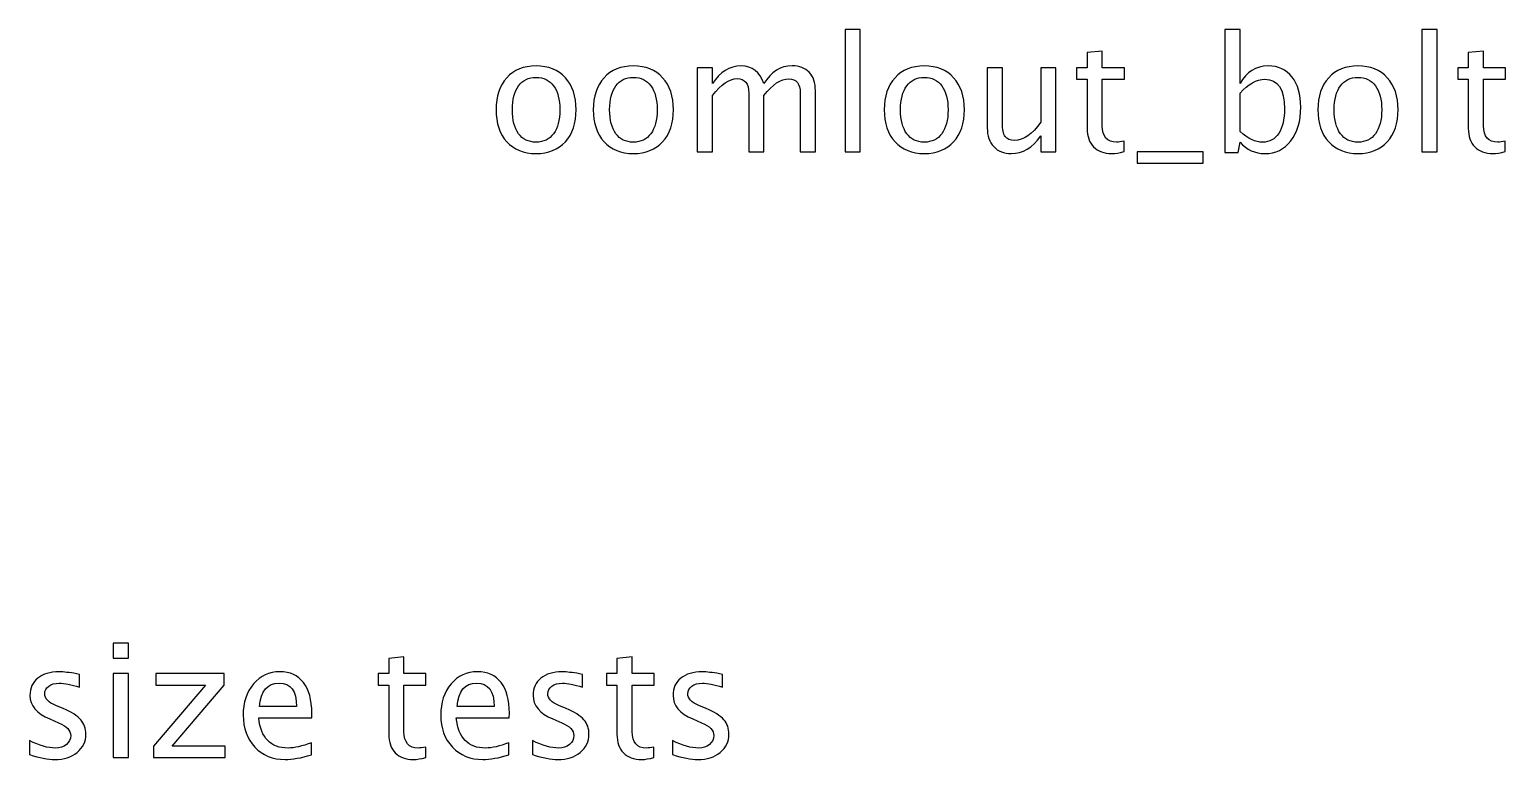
# Model space of a CAD drawing. Header units: centimetres. Extents: x -57 to 41, y -60 to 58.
# Drawn here: x -56.28 to -8.93, y 34.18 to 57.59 of the extents above; entities that cross this region are included whole.
import ezdxf

# ---------------------------------------------------------------- set-up
doc = ezdxf.new("R2010")
doc.units = ezdxf.units.CM
doc.header["$MEASUREMENT"] = 0
doc.layers.add('Layer 1', color=7, linetype='Continuous')

msp = doc.modelspace()

# ---------------------------------------------------------------- linework, layer by layer
at = {"layer": 'Layer 1'}
for points, knots in [([(-30.11319, 53.67044), (-30.11319, 53.67044), (-30.11319, 57.58712), (-30.11319, 57.58712), (-30.11319, 57.58712), (-30.11319, 57.58712), (-29.62551, 57.58712), (-29.62551, 57.58712), (-29.62551, 57.58712), (-29.62551, 57.58712), (-29.62551, 53.67044), (-29.62551, 53.67044), (-29.62551, 53.67044), (-29.62551, 53.67044), (-30.11319, 53.67044), (-30.11319, 53.67044)], [0, 0, 0, 0, 0.2, 0.2, 0.2, 0.2, 0.4, 0.4, 0.4, 0.4, 0.6, 0.6, 0.6, 0.6, 1, 1, 1, 1]), ([(-17.93135, 53.63996), (-17.93135, 53.63996), (-17.93135, 57.58712), (-17.93135, 57.58712), (-17.93135, 57.58712), (-17.93135, 57.58712), (-17.44367, 57.58712), (-17.44367, 57.58712), (-17.44367, 57.58712), (-17.44367, 57.58712), (-17.44367, 55.85399), (-17.44367, 55.85399), (-17.44367, 55.85399), (-17.24386, 56.23076), (-16.94329, 56.41872), (-16.54282, 56.41872), (-16.54282, 56.41872), (-16.21854, 56.41872), (-15.9637, 56.30103), (-15.77743, 56.06481), (-15.77743, 56.06481), (-15.59116, 55.82859), (-15.49803, 55.50601), (-15.49803, 55.09707), (-15.49803, 55.09707), (-15.49803, 54.65173), (-15.60386, 54.29189), (-15.81468, 54.01927), (-15.81468, 54.01927), (-16.0255, 53.74579), (-16.30321, 53.60948), (-16.64696, 53.60948), (-16.64696, 53.60948), (-16.96615, 53.60948), (-17.232, 53.7314), (-17.44367, 53.97609), (-17.44367, 53.97609), (-17.44367, 53.97609), (-17.50294, 53.63996), (-17.50294, 53.63996), (-17.50294, 53.63996), (-17.50294, 53.63996), (-17.93135, 53.63996), (-17.93135, 53.63996)], [0, 0, 0, 0, 0.08333333, 0.08333333, 0.08333333, 0.08333333, 0.16666667, 0.16666667, 0.16666667, 0.16666667, 0.25, 0.25, 0.25, 0.25, 0.33333333, 0.33333333, 0.33333333, 0.33333333, 0.41666667, 0.41666667, 0.41666667, 0.41666667, 0.5, 0.5, 0.5, 0.5, 0.58333333, 0.58333333, 0.58333333, 0.58333333, 0.66666667, 0.66666667, 0.66666667, 0.66666667, 0.75, 0.75, 0.75, 0.75, 0.83333333, 0.83333333, 0.83333333, 0.83333333, 1, 1, 1, 1]), ([(-11.61353, 53.67044), (-11.61353, 53.67044), (-11.61353, 57.58712), (-11.61353, 57.58712), (-11.61353, 57.58712), (-11.61353, 57.58712), (-11.12585, 57.58712), (-11.12585, 57.58712), (-11.12585, 57.58712), (-11.12585, 57.58712), (-11.12585, 53.67044), (-11.12585, 53.67044), (-11.12585, 53.67044), (-11.12585, 53.67044), (-11.61353, 53.67044), (-11.61353, 53.67044)], [0, 0, 0, 0, 0.2, 0.2, 0.2, 0.2, 0.4, 0.4, 0.4, 0.4, 0.6, 0.6, 0.6, 0.6, 1, 1, 1, 1]), ([(-21.16731, 53.67129), (-21.31802, 53.6298), (-21.44925, 53.60948), (-21.56016, 53.60948), (-21.56016, 53.60948), (-21.80908, 53.60948), (-22.00297, 53.6806), (-22.14182, 53.82284), (-22.14182, 53.82284), (-22.28152, 53.96508), (-22.35095, 54.16235), (-22.35095, 54.41551), (-22.35095, 54.41551), (-22.35095, 54.41551), (-22.35095, 55.99708), (-22.35095, 55.99708), (-22.35095, 55.99708), (-22.35095, 55.99708), (-22.68792, 55.99708), (-22.68792, 55.99708), (-22.68792, 55.99708), (-22.68792, 55.99708), (-22.68792, 56.36284), (-22.68792, 56.36284), (-22.68792, 56.36284), (-22.68792, 56.36284), (-22.35095, 56.36284), (-22.35095, 56.36284), (-22.35095, 56.36284), (-22.35095, 56.36284), (-22.35095, 56.84967), (-22.35095, 56.84967), (-22.35095, 56.84967), (-22.35095, 56.84967), (-21.86327, 56.89624), (-21.86327, 56.89624), (-21.86327, 56.89624), (-21.86327, 56.89624), (-21.86327, 56.36284), (-21.86327, 56.36284), (-21.86327, 56.36284), (-21.86327, 56.36284), (-21.15715, 56.36284), (-21.15715, 56.36284), (-21.15715, 56.36284), (-21.15715, 56.36284), (-21.15715, 55.99708), (-21.15715, 55.99708), (-21.15715, 55.99708), (-21.15715, 55.99708), (-21.86327, 55.99708), (-21.86327, 55.99708), (-21.86327, 55.99708), (-21.86327, 55.99708), (-21.86327, 54.50356), (-21.86327, 54.50356), (-21.86327, 54.50356), (-21.86327, 54.15135), (-21.71002, 53.97524), (-21.40438, 53.97524), (-21.40438, 53.97524), (-21.33918, 53.97524), (-21.26044, 53.98625), (-21.16731, 54.00741), (-21.16731, 54.00741), (-21.16731, 54.00741), (-21.16731, 53.67129), (-21.16731, 53.67129)], [0, 0, 0, 0, 0.05555556, 0.05555556, 0.05555556, 0.05555556, 0.11111111, 0.11111111, 0.11111111, 0.11111111, 0.16666667, 0.16666667, 0.16666667, 0.16666667, 0.22222222, 0.22222222, 0.22222222, 0.22222222, 0.27777778, 0.27777778, 0.27777778, 0.27777778, 0.33333333, 0.33333333, 0.33333333, 0.33333333, 0.38888889, 0.38888889, 0.38888889, 0.38888889, 0.44444444, 0.44444444, 0.44444444, 0.44444444, 0.5, 0.5, 0.5, 0.5, 0.55555556, 0.55555556, 0.55555556, 0.55555556, 0.61111111, 0.61111111, 0.61111111, 0.61111111, 0.66666667, 0.66666667, 0.66666667, 0.66666667, 0.72222222, 0.72222222, 0.72222222, 0.72222222, 0.77777778, 0.77777778, 0.77777778, 0.77777778, 0.83333333, 0.83333333, 0.83333333, 0.83333333, 0.88888889, 0.88888889, 0.88888889, 0.88888889, 1, 1, 1, 1]), ([(-8.94145, 53.67129), (-9.09216, 53.6298), (-9.22339, 53.60948), (-9.3343, 53.60948), (-9.3343, 53.60948), (-9.58322, 53.60948), (-9.77711, 53.6806), (-9.91596, 53.82284), (-9.91596, 53.82284), (-10.05566, 53.96508), (-10.12509, 54.16235), (-10.12509, 54.41551), (-10.12509, 54.41551), (-10.12509, 54.41551), (-10.12509, 55.99708), (-10.12509, 55.99708), (-10.12509, 55.99708), (-10.12509, 55.99708), (-10.46206, 55.99708), (-10.46206, 55.99708), (-10.46206, 55.99708), (-10.46206, 55.99708), (-10.46206, 56.36284), (-10.46206, 56.36284), (-10.46206, 56.36284), (-10.46206, 56.36284), (-10.12509, 56.36284), (-10.12509, 56.36284), (-10.12509, 56.36284), (-10.12509, 56.36284), (-10.12509, 56.84967), (-10.12509, 56.84967), (-10.12509, 56.84967), (-10.12509, 56.84967), (-9.63741, 56.89624), (-9.63741, 56.89624), (-9.63741, 56.89624), (-9.63741, 56.89624), (-9.63741, 56.36284), (-9.63741, 56.36284), (-9.63741, 56.36284), (-9.63741, 56.36284), (-8.93129, 56.36284), (-8.93129, 56.36284), (-8.93129, 56.36284), (-8.93129, 56.36284), (-8.93129, 55.99708), (-8.93129, 55.99708), (-8.93129, 55.99708), (-8.93129, 55.99708), (-9.63741, 55.99708), (-9.63741, 55.99708), (-9.63741, 55.99708), (-9.63741, 55.99708), (-9.63741, 54.50356), (-9.63741, 54.50356), (-9.63741, 54.50356), (-9.63741, 54.15135), (-9.48416, 53.97524), (-9.17852, 53.97524), (-9.17852, 53.97524), (-9.11332, 53.97524), (-9.03458, 53.98625), (-8.94145, 54.00741), (-8.94145, 54.00741), (-8.94145, 54.00741), (-8.94145, 53.67129), (-8.94145, 53.67129)], [0, 0, 0, 0, 0.05555556, 0.05555556, 0.05555556, 0.05555556, 0.11111111, 0.11111111, 0.11111111, 0.11111111, 0.16666667, 0.16666667, 0.16666667, 0.16666667, 0.22222222, 0.22222222, 0.22222222, 0.22222222, 0.27777778, 0.27777778, 0.27777778, 0.27777778, 0.33333333, 0.33333333, 0.33333333, 0.33333333, 0.38888889, 0.38888889, 0.38888889, 0.38888889, 0.44444444, 0.44444444, 0.44444444, 0.44444444, 0.5, 0.5, 0.5, 0.5, 0.55555556, 0.55555556, 0.55555556, 0.55555556, 0.61111111, 0.61111111, 0.61111111, 0.61111111, 0.66666667, 0.66666667, 0.66666667, 0.66666667, 0.72222222, 0.72222222, 0.72222222, 0.72222222, 0.77777778, 0.77777778, 0.77777778, 0.77777778, 0.83333333, 0.83333333, 0.83333333, 0.83333333, 0.88888889, 0.88888889, 0.88888889, 0.88888889, 1, 1, 1, 1]), ([(-40.02596, 53.60948), (-40.42135, 53.60948), (-40.73462, 53.73563), (-40.96491, 53.98794), (-40.96491, 53.98794), (-41.19605, 54.24025), (-41.3112, 54.58315), (-41.3112, 55.01579), (-41.3112, 55.01579), (-41.3112, 55.44759), (-41.19605, 55.78965), (-40.96491, 56.04111), (-40.96491, 56.04111), (-40.73462, 56.29257), (-40.42135, 56.41872), (-40.02596, 56.41872), (-40.02596, 56.41872), (-39.63057, 56.41872), (-39.3173, 56.29257), (-39.08701, 56.04111), (-39.08701, 56.04111), (-38.85587, 55.78965), (-38.74072, 55.44759), (-38.74072, 55.01579), (-38.74072, 55.01579), (-38.74072, 54.58315), (-38.85587, 54.24025), (-39.08701, 53.98794), (-39.08701, 53.98794), (-39.3173, 53.73563), (-39.63057, 53.60948), (-40.02596, 53.60948)], [0, 0, 0, 0, 0.11111111, 0.11111111, 0.11111111, 0.11111111, 0.22222222, 0.22222222, 0.22222222, 0.22222222, 0.33333333, 0.33333333, 0.33333333, 0.33333333, 0.44444444, 0.44444444, 0.44444444, 0.44444444, 0.55555556, 0.55555556, 0.55555556, 0.55555556, 0.66666667, 0.66666667, 0.66666667, 0.66666667, 0.77777778, 0.77777778, 0.77777778, 0.77777778, 1, 1, 1, 1]), ([(-36.90515, 53.60948), (-37.30054, 53.60948), (-37.61381, 53.73563), (-37.8441, 53.98794), (-37.8441, 53.98794), (-38.07524, 54.24025), (-38.19039, 54.58315), (-38.19039, 55.01579), (-38.19039, 55.01579), (-38.19039, 55.44759), (-38.07524, 55.78965), (-37.8441, 56.04111), (-37.8441, 56.04111), (-37.61381, 56.29257), (-37.30054, 56.41872), (-36.90515, 56.41872), (-36.90515, 56.41872), (-36.50976, 56.41872), (-36.19649, 56.29257), (-35.9662, 56.04111), (-35.9662, 56.04111), (-35.73506, 55.78965), (-35.61991, 55.44759), (-35.61991, 55.01579), (-35.61991, 55.01579), (-35.61991, 54.58315), (-35.73506, 54.24025), (-35.9662, 53.98794), (-35.9662, 53.98794), (-36.19649, 53.73563), (-36.50976, 53.60948), (-36.90515, 53.60948)], [0, 0, 0, 0, 0.11111111, 0.11111111, 0.11111111, 0.11111111, 0.22222222, 0.22222222, 0.22222222, 0.22222222, 0.33333333, 0.33333333, 0.33333333, 0.33333333, 0.44444444, 0.44444444, 0.44444444, 0.44444444, 0.55555556, 0.55555556, 0.55555556, 0.55555556, 0.66666667, 0.66666667, 0.66666667, 0.66666667, 0.77777778, 0.77777778, 0.77777778, 0.77777778, 1, 1, 1, 1]), ([(-34.85622, 53.67044), (-34.85622, 53.67044), (-34.85622, 56.36284), (-34.85622, 56.36284), (-34.85622, 56.36284), (-34.85622, 56.36284), (-34.36854, 56.36284), (-34.36854, 56.36284), (-34.36854, 56.36284), (-34.36854, 56.36284), (-34.36854, 55.85399), (-34.36854, 55.85399), (-34.36854, 55.85399), (-34.13063, 56.23076), (-33.82583, 56.41872), (-33.45245, 56.41872), (-33.45245, 56.41872), (-33.09261, 56.41872), (-32.84793, 56.23076), (-32.71754, 55.85399), (-32.71754, 55.85399), (-32.4864, 56.23415), (-32.18499, 56.4238), (-31.81499, 56.4238), (-31.81499, 56.4238), (-31.57877, 56.4238), (-31.39505, 56.35437), (-31.26381, 56.21467), (-31.26381, 56.21467), (-31.13258, 56.07497), (-31.06654, 55.87939), (-31.06654, 55.62793), (-31.06654, 55.62793), (-31.06654, 55.62793), (-31.06654, 53.67044), (-31.06654, 53.67044), (-31.06654, 53.67044), (-31.06654, 53.67044), (-31.55422, 53.67044), (-31.55422, 53.67044), (-31.55422, 53.67044), (-31.55422, 53.67044), (-31.55422, 55.5475), (-31.55422, 55.5475), (-31.55422, 55.5475), (-31.55422, 55.85399), (-31.67614, 56.00724), (-31.91998, 56.00724), (-31.91998, 56.00724), (-32.17313, 56.00724), (-32.43899, 55.82859), (-32.71754, 55.47045), (-32.71754, 55.47045), (-32.71754, 55.47045), (-32.71754, 53.67044), (-32.71754, 53.67044), (-32.71754, 53.67044), (-32.71754, 53.67044), (-33.20522, 53.67044), (-33.20522, 53.67044), (-33.20522, 53.67044), (-33.20522, 53.67044), (-33.20522, 55.54919), (-33.20522, 55.54919), (-33.20522, 55.54919), (-33.20522, 55.85823), (-33.32883, 56.01232), (-33.57691, 56.01232), (-33.57691, 56.01232), (-33.82329, 56.01232), (-34.08745, 55.83283), (-34.36854, 55.47299), (-34.36854, 55.47299), (-34.36854, 55.47299), (-34.36854, 53.67044), (-34.36854, 53.67044), (-34.36854, 53.67044), (-34.36854, 53.67044), (-34.85622, 53.67044), (-34.85622, 53.67044)], [0, 0, 0, 0, 0.04761905, 0.04761905, 0.04761905, 0.04761905, 0.0952381, 0.0952381, 0.0952381, 0.0952381, 0.14285714, 0.14285714, 0.14285714, 0.14285714, 0.19047619, 0.19047619, 0.19047619, 0.19047619, 0.23809524, 0.23809524, 0.23809524, 0.23809524, 0.28571429, 0.28571429, 0.28571429, 0.28571429, 0.33333333, 0.33333333, 0.33333333, 0.33333333, 0.38095238, 0.38095238, 0.38095238, 0.38095238, 0.42857143, 0.42857143, 0.42857143, 0.42857143, 0.47619048, 0.47619048, 0.47619048, 0.47619048, 0.52380952, 0.52380952, 0.52380952, 0.52380952, 0.57142857, 0.57142857, 0.57142857, 0.57142857, 0.61904762, 0.61904762, 0.61904762, 0.61904762, 0.66666667, 0.66666667, 0.66666667, 0.66666667, 0.71428571, 0.71428571, 0.71428571, 0.71428571, 0.76190476, 0.76190476, 0.76190476, 0.76190476, 0.80952381, 0.80952381, 0.80952381, 0.80952381, 0.85714286, 0.85714286, 0.85714286, 0.85714286, 0.9047619, 0.9047619, 0.9047619, 0.9047619, 1, 1, 1, 1]), ([(-27.57319, 53.60948), (-27.96858, 53.60948), (-28.28185, 53.73563), (-28.51214, 53.98794), (-28.51214, 53.98794), (-28.74328, 54.24025), (-28.85843, 54.58315), (-28.85843, 55.01579), (-28.85843, 55.01579), (-28.85843, 55.44759), (-28.74328, 55.78965), (-28.51214, 56.04111), (-28.51214, 56.04111), (-28.28185, 56.29257), (-27.96858, 56.41872), (-27.57319, 56.41872), (-27.57319, 56.41872), (-27.1778, 56.41872), (-26.86453, 56.29257), (-26.63424, 56.04111), (-26.63424, 56.04111), (-26.4031, 55.78965), (-26.28795, 55.44759), (-26.28795, 55.01579), (-26.28795, 55.01579), (-26.28795, 54.58315), (-26.4031, 54.24025), (-26.63424, 53.98794), (-26.63424, 53.98794), (-26.86453, 53.73563), (-27.1778, 53.60948), (-27.57319, 53.60948)], [0, 0, 0, 0, 0.11111111, 0.11111111, 0.11111111, 0.11111111, 0.22222222, 0.22222222, 0.22222222, 0.22222222, 0.33333333, 0.33333333, 0.33333333, 0.33333333, 0.44444444, 0.44444444, 0.44444444, 0.44444444, 0.55555556, 0.55555556, 0.55555556, 0.55555556, 0.66666667, 0.66666667, 0.66666667, 0.66666667, 0.77777778, 0.77777778, 0.77777778, 0.77777778, 1, 1, 1, 1]), ([(-23.8377, 53.67044), (-23.8377, 53.67044), (-23.8377, 54.17675), (-23.8377, 54.17675), (-23.8377, 54.17675), (-24.09763, 53.79829), (-24.41343, 53.60948), (-24.78427, 53.60948), (-24.78427, 53.60948), (-25.01965, 53.60948), (-25.20676, 53.68314), (-25.34561, 53.83131), (-25.34561, 53.83131), (-25.48531, 53.97947), (-25.55474, 54.17844), (-25.55474, 54.4299), (-25.55474, 54.4299), (-25.55474, 54.4299), (-25.55474, 56.36284), (-25.55474, 56.36284), (-25.55474, 56.36284), (-25.55474, 56.36284), (-25.06706, 56.36284), (-25.06706, 56.36284), (-25.06706, 56.36284), (-25.06706, 56.36284), (-25.06706, 54.58907), (-25.06706, 54.58907), (-25.06706, 54.58907), (-25.06706, 54.38672), (-25.03743, 54.24363), (-24.97901, 54.15897), (-24.97901, 54.15897), (-24.91974, 54.07345), (-24.82153, 54.03112), (-24.68352, 54.03112), (-24.68352, 54.03112), (-24.38549, 54.03112), (-24.10271, 54.2267), (-23.8377, 54.61871), (-23.8377, 54.61871), (-23.8377, 54.61871), (-23.8377, 56.36284), (-23.8377, 56.36284), (-23.8377, 56.36284), (-23.8377, 56.36284), (-23.35002, 56.36284), (-23.35002, 56.36284), (-23.35002, 56.36284), (-23.35002, 56.36284), (-23.35002, 53.67044), (-23.35002, 53.67044), (-23.35002, 53.67044), (-23.35002, 53.67044), (-23.8377, 53.67044), (-23.8377, 53.67044)], [0, 0, 0, 0, 0.06666667, 0.06666667, 0.06666667, 0.06666667, 0.13333333, 0.13333333, 0.13333333, 0.13333333, 0.2, 0.2, 0.2, 0.2, 0.26666667, 0.26666667, 0.26666667, 0.26666667, 0.33333333, 0.33333333, 0.33333333, 0.33333333, 0.4, 0.4, 0.4, 0.4, 0.46666667, 0.46666667, 0.46666667, 0.46666667, 0.53333333, 0.53333333, 0.53333333, 0.53333333, 0.6, 0.6, 0.6, 0.6, 0.66666667, 0.66666667, 0.66666667, 0.66666667, 0.73333333, 0.73333333, 0.73333333, 0.73333333, 0.8, 0.8, 0.8, 0.8, 0.86666667, 0.86666667, 0.86666667, 0.86666667, 1, 1, 1, 1]), ([(-13.66246, 53.60948), (-14.05785, 53.60948), (-14.37112, 53.73563), (-14.60141, 53.98794), (-14.60141, 53.98794), (-14.83255, 54.24025), (-14.9477, 54.58315), (-14.9477, 55.01579), (-14.9477, 55.01579), (-14.9477, 55.44759), (-14.83255, 55.78965), (-14.60141, 56.04111), (-14.60141, 56.04111), (-14.37112, 56.29257), (-14.05785, 56.41872), (-13.66246, 56.41872), (-13.66246, 56.41872), (-13.26707, 56.41872), (-12.9538, 56.29257), (-12.72351, 56.04111), (-12.72351, 56.04111), (-12.49237, 55.78965), (-12.37722, 55.44759), (-12.37722, 55.01579), (-12.37722, 55.01579), (-12.37722, 54.58315), (-12.49237, 54.24025), (-12.72351, 53.98794), (-12.72351, 53.98794), (-12.9538, 53.73563), (-13.26707, 53.60948), (-13.66246, 53.60948)], [0, 0, 0, 0, 0.11111111, 0.11111111, 0.11111111, 0.11111111, 0.22222222, 0.22222222, 0.22222222, 0.22222222, 0.33333333, 0.33333333, 0.33333333, 0.33333333, 0.44444444, 0.44444444, 0.44444444, 0.44444444, 0.55555556, 0.55555556, 0.55555556, 0.55555556, 0.66666667, 0.66666667, 0.66666667, 0.66666667, 0.77777778, 0.77777778, 0.77777778, 0.77777778, 1, 1, 1, 1]), ([(-40.02681, 53.97524), (-39.78551, 53.97524), (-39.59755, 54.06583), (-39.46377, 54.24787), (-39.46377, 54.24787), (-39.33085, 54.42905), (-39.26396, 54.68559), (-39.26396, 55.01579), (-39.26396, 55.01579), (-39.26396, 55.34515), (-39.33085, 55.60084), (-39.46377, 55.78203), (-39.46377, 55.78203), (-39.59755, 55.96237), (-39.78551, 56.05296), (-40.02681, 56.05296), (-40.02681, 56.05296), (-40.26895, 56.05296), (-40.45691, 55.96237), (-40.58899, 55.78203), (-40.58899, 55.78203), (-40.72192, 55.60084), (-40.78796, 55.34515), (-40.78796, 55.01579), (-40.78796, 55.01579), (-40.78796, 54.68559), (-40.72192, 54.42905), (-40.58899, 54.24787), (-40.58899, 54.24787), (-40.45691, 54.06583), (-40.26895, 53.97524), (-40.02681, 53.97524)], [0, 0, 0, 0, 0.11111111, 0.11111111, 0.11111111, 0.11111111, 0.22222222, 0.22222222, 0.22222222, 0.22222222, 0.33333333, 0.33333333, 0.33333333, 0.33333333, 0.44444444, 0.44444444, 0.44444444, 0.44444444, 0.55555556, 0.55555556, 0.55555556, 0.55555556, 0.66666667, 0.66666667, 0.66666667, 0.66666667, 0.77777778, 0.77777778, 0.77777778, 0.77777778, 1, 1, 1, 1]), ([(-36.906, 53.97524), (-36.6647, 53.97524), (-36.47674, 54.06583), (-36.34296, 54.24787), (-36.34296, 54.24787), (-36.21004, 54.42905), (-36.14315, 54.68559), (-36.14315, 55.01579), (-36.14315, 55.01579), (-36.14315, 55.34515), (-36.21004, 55.60084), (-36.34296, 55.78203), (-36.34296, 55.78203), (-36.47674, 55.96237), (-36.6647, 56.05296), (-36.906, 56.05296), (-36.906, 56.05296), (-37.14814, 56.05296), (-37.3361, 55.96237), (-37.46818, 55.78203), (-37.46818, 55.78203), (-37.60111, 55.60084), (-37.66715, 55.34515), (-37.66715, 55.01579), (-37.66715, 55.01579), (-37.66715, 54.68559), (-37.60111, 54.42905), (-37.46818, 54.24787), (-37.46818, 54.24787), (-37.3361, 54.06583), (-37.14814, 53.97524), (-36.906, 53.97524)], [0, 0, 0, 0, 0.11111111, 0.11111111, 0.11111111, 0.11111111, 0.22222222, 0.22222222, 0.22222222, 0.22222222, 0.33333333, 0.33333333, 0.33333333, 0.33333333, 0.44444444, 0.44444444, 0.44444444, 0.44444444, 0.55555556, 0.55555556, 0.55555556, 0.55555556, 0.66666667, 0.66666667, 0.66666667, 0.66666667, 0.77777778, 0.77777778, 0.77777778, 0.77777778, 1, 1, 1, 1]), ([(-27.57404, 53.97524), (-27.33274, 53.97524), (-27.14478, 54.06583), (-27.011, 54.24787), (-27.011, 54.24787), (-26.87808, 54.42905), (-26.81119, 54.68559), (-26.81119, 55.01579), (-26.81119, 55.01579), (-26.81119, 55.34515), (-26.87808, 55.60084), (-27.011, 55.78203), (-27.011, 55.78203), (-27.14478, 55.96237), (-27.33274, 56.05296), (-27.57404, 56.05296), (-27.57404, 56.05296), (-27.81618, 56.05296), (-28.00414, 55.96237), (-28.13622, 55.78203), (-28.13622, 55.78203), (-28.26915, 55.60084), (-28.33519, 55.34515), (-28.33519, 55.01579), (-28.33519, 55.01579), (-28.33519, 54.68559), (-28.26915, 54.42905), (-28.13622, 54.24787), (-28.13622, 54.24787), (-28.00414, 54.06583), (-27.81618, 53.97524), (-27.57404, 53.97524)], [0, 0, 0, 0, 0.11111111, 0.11111111, 0.11111111, 0.11111111, 0.22222222, 0.22222222, 0.22222222, 0.22222222, 0.33333333, 0.33333333, 0.33333333, 0.33333333, 0.44444444, 0.44444444, 0.44444444, 0.44444444, 0.55555556, 0.55555556, 0.55555556, 0.55555556, 0.66666667, 0.66666667, 0.66666667, 0.66666667, 0.77777778, 0.77777778, 0.77777778, 0.77777778, 1, 1, 1, 1]), ([(-17.44367, 54.31221), (-17.19221, 54.08785), (-16.9526, 53.97524), (-16.72485, 53.97524), (-16.72485, 53.97524), (-16.50048, 53.97524), (-16.32692, 54.06922), (-16.205, 54.25633), (-16.205, 54.25633), (-16.08223, 54.44345), (-16.02127, 54.70676), (-16.02127, 55.04712), (-16.02127, 55.04712), (-16.02127, 55.67704), (-16.22955, 55.992), (-16.64611, 55.992), (-16.64611, 55.992), (-16.91874, 55.992), (-17.18459, 55.84468), (-17.44367, 55.54919), (-17.44367, 55.54919), (-17.44367, 55.54919), (-17.44367, 54.31221), (-17.44367, 54.31221)], [0, 0, 0, 0, 0.14285714, 0.14285714, 0.14285714, 0.14285714, 0.28571429, 0.28571429, 0.28571429, 0.28571429, 0.42857143, 0.42857143, 0.42857143, 0.42857143, 0.57142857, 0.57142857, 0.57142857, 0.57142857, 0.71428571, 0.71428571, 0.71428571, 0.71428571, 1, 1, 1, 1]), ([(-13.66331, 53.97524), (-13.42201, 53.97524), (-13.23405, 54.06583), (-13.10027, 54.24787), (-13.10027, 54.24787), (-12.96735, 54.42905), (-12.90046, 54.68559), (-12.90046, 55.01579), (-12.90046, 55.01579), (-12.90046, 55.34515), (-12.96735, 55.60084), (-13.10027, 55.78203), (-13.10027, 55.78203), (-13.23405, 55.96237), (-13.42201, 56.05296), (-13.66331, 56.05296), (-13.66331, 56.05296), (-13.90545, 56.05296), (-14.09341, 55.96237), (-14.22549, 55.78203), (-14.22549, 55.78203), (-14.35842, 55.60084), (-14.42446, 55.34515), (-14.42446, 55.01579), (-14.42446, 55.01579), (-14.42446, 54.68559), (-14.35842, 54.42905), (-14.22549, 54.24787), (-14.22549, 54.24787), (-14.09341, 54.06583), (-13.90545, 53.97524), (-13.66331, 53.97524)], [0, 0, 0, 0, 0.11111111, 0.11111111, 0.11111111, 0.11111111, 0.22222222, 0.22222222, 0.22222222, 0.22222222, 0.33333333, 0.33333333, 0.33333333, 0.33333333, 0.44444444, 0.44444444, 0.44444444, 0.44444444, 0.55555556, 0.55555556, 0.55555556, 0.55555556, 0.66666667, 0.66666667, 0.66666667, 0.66666667, 0.77777778, 0.77777778, 0.77777778, 0.77777778, 1, 1, 1, 1]), ([(-20.74567, 53.30468), (-20.74567, 53.30468), (-20.74567, 53.67044), (-20.74567, 53.67044), (-20.74567, 53.67044), (-20.74567, 53.67044), (-18.63239, 53.67044), (-18.63239, 53.67044), (-18.63239, 53.67044), (-18.63239, 53.67044), (-18.63239, 53.30468), (-18.63239, 53.30468), (-18.63239, 53.30468), (-18.63239, 53.30468), (-20.74567, 53.30468), (-20.74567, 53.30468)], [0, 0, 0, 0, 0.2, 0.2, 0.2, 0.2, 0.4, 0.4, 0.4, 0.4, 0.6, 0.6, 0.6, 0.6, 1, 1, 1, 1]), ([(-53.58878, 37.42786), (-53.58878, 37.42786), (-53.58878, 37.91554), (-53.58878, 37.91554), (-53.58878, 37.91554), (-53.58878, 37.91554), (-53.1011, 37.91554), (-53.1011, 37.91554), (-53.1011, 37.91554), (-53.1011, 37.91554), (-53.1011, 37.42786), (-53.1011, 37.42786), (-53.1011, 37.42786), (-53.1011, 37.42786), (-53.58878, 37.42786), (-53.58878, 37.42786)], [0, 0, 0, 0, 0.2, 0.2, 0.2, 0.2, 0.4, 0.4, 0.4, 0.4, 0.6, 0.6, 0.6, 0.6, 1, 1, 1, 1]), ([(-43.56763, 34.24355), (-43.71834, 34.20206), (-43.84957, 34.18174), (-43.96048, 34.18174), (-43.96048, 34.18174), (-44.2094, 34.18174), (-44.40329, 34.25286), (-44.54214, 34.3951), (-44.54214, 34.3951), (-44.68184, 34.53734), (-44.75127, 34.73461), (-44.75127, 34.98777), (-44.75127, 34.98777), (-44.75127, 34.98777), (-44.75127, 36.56934), (-44.75127, 36.56934), (-44.75127, 36.56934), (-44.75127, 36.56934), (-45.08824, 36.56934), (-45.08824, 36.56934), (-45.08824, 36.56934), (-45.08824, 36.56934), (-45.08824, 36.9351), (-45.08824, 36.9351), (-45.08824, 36.9351), (-45.08824, 36.9351), (-44.75127, 36.9351), (-44.75127, 36.9351), (-44.75127, 36.9351), (-44.75127, 36.9351), (-44.75127, 37.42193), (-44.75127, 37.42193), (-44.75127, 37.42193), (-44.75127, 37.42193), (-44.26359, 37.4685), (-44.26359, 37.4685), (-44.26359, 37.4685), (-44.26359, 37.4685), (-44.26359, 36.9351), (-44.26359, 36.9351), (-44.26359, 36.9351), (-44.26359, 36.9351), (-43.55747, 36.9351), (-43.55747, 36.9351), (-43.55747, 36.9351), (-43.55747, 36.9351), (-43.55747, 36.56934), (-43.55747, 36.56934), (-43.55747, 36.56934), (-43.55747, 36.56934), (-44.26359, 36.56934), (-44.26359, 36.56934), (-44.26359, 36.56934), (-44.26359, 36.56934), (-44.26359, 35.07582), (-44.26359, 35.07582), (-44.26359, 35.07582), (-44.26359, 34.72361), (-44.11034, 34.5475), (-43.8047, 34.5475), (-43.8047, 34.5475), (-43.7395, 34.5475), (-43.66076, 34.55851), (-43.56763, 34.57967), (-43.56763, 34.57967), (-43.56763, 34.57967), (-43.56763, 34.24355), (-43.56763, 34.24355)], [0, 0, 0, 0, 0.05555556, 0.05555556, 0.05555556, 0.05555556, 0.11111111, 0.11111111, 0.11111111, 0.11111111, 0.16666667, 0.16666667, 0.16666667, 0.16666667, 0.22222222, 0.22222222, 0.22222222, 0.22222222, 0.27777778, 0.27777778, 0.27777778, 0.27777778, 0.33333333, 0.33333333, 0.33333333, 0.33333333, 0.38888889, 0.38888889, 0.38888889, 0.38888889, 0.44444444, 0.44444444, 0.44444444, 0.44444444, 0.5, 0.5, 0.5, 0.5, 0.55555556, 0.55555556, 0.55555556, 0.55555556, 0.61111111, 0.61111111, 0.61111111, 0.61111111, 0.66666667, 0.66666667, 0.66666667, 0.66666667, 0.72222222, 0.72222222, 0.72222222, 0.72222222, 0.77777778, 0.77777778, 0.77777778, 0.77777778, 0.83333333, 0.83333333, 0.83333333, 0.83333333, 0.88888889, 0.88888889, 0.88888889, 0.88888889, 1, 1, 1, 1]), ([(-36.24735, 34.24355), (-36.39806, 34.20206), (-36.52929, 34.18174), (-36.6402, 34.18174), (-36.6402, 34.18174), (-36.88912, 34.18174), (-37.08301, 34.25286), (-37.22186, 34.3951), (-37.22186, 34.3951), (-37.36156, 34.53734), (-37.43099, 34.73461), (-37.43099, 34.98777), (-37.43099, 34.98777), (-37.43099, 34.98777), (-37.43099, 36.56934), (-37.43099, 36.56934), (-37.43099, 36.56934), (-37.43099, 36.56934), (-37.76796, 36.56934), (-37.76796, 36.56934), (-37.76796, 36.56934), (-37.76796, 36.56934), (-37.76796, 36.9351), (-37.76796, 36.9351), (-37.76796, 36.9351), (-37.76796, 36.9351), (-37.43099, 36.9351), (-37.43099, 36.9351), (-37.43099, 36.9351), (-37.43099, 36.9351), (-37.43099, 37.42193), (-37.43099, 37.42193), (-37.43099, 37.42193), (-37.43099, 37.42193), (-36.94331, 37.4685), (-36.94331, 37.4685), (-36.94331, 37.4685), (-36.94331, 37.4685), (-36.94331, 36.9351), (-36.94331, 36.9351), (-36.94331, 36.9351), (-36.94331, 36.9351), (-36.23719, 36.9351), (-36.23719, 36.9351), (-36.23719, 36.9351), (-36.23719, 36.9351), (-36.23719, 36.56934), (-36.23719, 36.56934), (-36.23719, 36.56934), (-36.23719, 36.56934), (-36.94331, 36.56934), (-36.94331, 36.56934), (-36.94331, 36.56934), (-36.94331, 36.56934), (-36.94331, 35.07582), (-36.94331, 35.07582), (-36.94331, 35.07582), (-36.94331, 34.72361), (-36.79006, 34.5475), (-36.48442, 34.5475), (-36.48442, 34.5475), (-36.41922, 34.5475), (-36.34048, 34.55851), (-36.24735, 34.57967), (-36.24735, 34.57967), (-36.24735, 34.57967), (-36.24735, 34.24355), (-36.24735, 34.24355)], [0, 0, 0, 0, 0.05555556, 0.05555556, 0.05555556, 0.05555556, 0.11111111, 0.11111111, 0.11111111, 0.11111111, 0.16666667, 0.16666667, 0.16666667, 0.16666667, 0.22222222, 0.22222222, 0.22222222, 0.22222222, 0.27777778, 0.27777778, 0.27777778, 0.27777778, 0.33333333, 0.33333333, 0.33333333, 0.33333333, 0.38888889, 0.38888889, 0.38888889, 0.38888889, 0.44444444, 0.44444444, 0.44444444, 0.44444444, 0.5, 0.5, 0.5, 0.5, 0.55555556, 0.55555556, 0.55555556, 0.55555556, 0.61111111, 0.61111111, 0.61111111, 0.61111111, 0.66666667, 0.66666667, 0.66666667, 0.66666667, 0.72222222, 0.72222222, 0.72222222, 0.72222222, 0.77777778, 0.77777778, 0.77777778, 0.77777778, 0.83333333, 0.83333333, 0.83333333, 0.83333333, 0.88888889, 0.88888889, 0.88888889, 0.88888889, 1, 1, 1, 1]), ([(-56.27525, 34.33922), (-56.27525, 34.33922), (-56.27525, 34.78626), (-56.27525, 34.78626), (-56.27525, 34.78626), (-55.95606, 34.62709), (-55.6792, 34.5475), (-55.44298, 34.5475), (-55.44298, 34.5475), (-55.30243, 34.5475), (-55.18559, 34.5856), (-55.0933, 34.6618), (-55.0933, 34.6618), (-55.00102, 34.73715), (-54.95445, 34.83198), (-54.95445, 34.94628), (-54.95445, 34.94628), (-54.95445, 35.11307), (-55.08399, 35.25108), (-55.34307, 35.3603), (-55.34307, 35.3603), (-55.34307, 35.3603), (-55.6284, 35.48137), (-55.6284, 35.48137), (-55.6284, 35.48137), (-56.04919, 35.65579), (-56.26001, 35.90809), (-56.26001, 36.23575), (-56.26001, 36.23575), (-56.26001, 36.47028), (-56.17704, 36.65485), (-56.01109, 36.78947), (-56.01109, 36.78947), (-55.84514, 36.92409), (-55.61739, 36.99098), (-55.32868, 36.99098), (-55.32868, 36.99098), (-55.17882, 36.99098), (-54.99255, 36.97066), (-54.77157, 36.92917), (-54.77157, 36.92917), (-54.77157, 36.92917), (-54.66997, 36.9097), (-54.66997, 36.9097), (-54.66997, 36.9097), (-54.66997, 36.9097), (-54.66997, 36.5033), (-54.66997, 36.5033), (-54.66997, 36.5033), (-54.94175, 36.58458), (-55.1585, 36.62522), (-55.32021, 36.62522), (-55.32021, 36.62522), (-55.46245, 36.62522), (-55.57506, 36.59389), (-55.66057, 36.53209), (-55.66057, 36.53209), (-55.74524, 36.47028), (-55.78757, 36.38731), (-55.78757, 36.28317), (-55.78757, 36.28317), (-55.78757, 36.13669), (-55.66904, 36.01223), (-55.43112, 35.91148), (-55.43112, 35.91148), (-55.43112, 35.91148), (-55.1966, 35.81242), (-55.1966, 35.81242), (-55.1966, 35.81242), (-54.93074, 35.70066), (-54.74278, 35.58213), (-54.63272, 35.45767), (-54.63272, 35.45767), (-54.5218, 35.33321), (-54.46677, 35.17742), (-54.46677, 34.99115), (-54.46677, 34.99115), (-54.46677, 34.75493), (-54.5599, 34.56105), (-54.74702, 34.40949), (-54.74702, 34.40949), (-54.93328, 34.25794), (-55.17204, 34.18174), (-55.46245, 34.18174), (-55.46245, 34.18174), (-55.68597, 34.18174), (-55.95606, 34.23423), (-56.27525, 34.33922)], [0, 0, 0, 0, 0.04347826, 0.04347826, 0.04347826, 0.04347826, 0.08695652, 0.08695652, 0.08695652, 0.08695652, 0.13043478, 0.13043478, 0.13043478, 0.13043478, 0.17391304, 0.17391304, 0.17391304, 0.17391304, 0.2173913, 0.2173913, 0.2173913, 0.2173913, 0.26086957, 0.26086957, 0.26086957, 0.26086957, 0.30434783, 0.30434783, 0.30434783, 0.30434783, 0.34782609, 0.34782609, 0.34782609, 0.34782609, 0.39130435, 0.39130435, 0.39130435, 0.39130435, 0.43478261, 0.43478261, 0.43478261, 0.43478261, 0.47826087, 0.47826087, 0.47826087, 0.47826087, 0.52173913, 0.52173913, 0.52173913, 0.52173913, 0.56521739, 0.56521739, 0.56521739, 0.56521739, 0.60869565, 0.60869565, 0.60869565, 0.60869565, 0.65217391, 0.65217391, 0.65217391, 0.65217391, 0.69565217, 0.69565217, 0.69565217, 0.69565217, 0.73913043, 0.73913043, 0.73913043, 0.73913043, 0.7826087, 0.7826087, 0.7826087, 0.7826087, 0.82608696, 0.82608696, 0.82608696, 0.82608696, 0.86956522, 0.86956522, 0.86956522, 0.86956522, 0.91304348, 0.91304348, 0.91304348, 0.91304348, 1, 1, 1, 1]), ([(-53.58878, 34.2427), (-53.58878, 34.2427), (-53.58878, 36.9351), (-53.58878, 36.9351), (-53.58878, 36.9351), (-53.58878, 36.9351), (-53.1011, 36.9351), (-53.1011, 36.9351), (-53.1011, 36.9351), (-53.1011, 36.9351), (-53.1011, 34.2427), (-53.1011, 34.2427), (-53.1011, 34.2427), (-53.1011, 34.2427), (-53.58878, 34.2427), (-53.58878, 34.2427)], [0, 0, 0, 0, 0.2, 0.2, 0.2, 0.2, 0.4, 0.4, 0.4, 0.4, 0.6, 0.6, 0.6, 0.6, 1, 1, 1, 1]), ([(-52.30354, 34.2427), (-52.30354, 34.2427), (-52.30354, 34.60846), (-52.30354, 34.60846), (-52.30354, 34.60846), (-52.30354, 34.60846), (-50.63307, 36.56934), (-50.63307, 36.56934), (-50.63307, 36.56934), (-50.63307, 36.56934), (-52.22649, 36.56934), (-52.22649, 36.56934), (-52.22649, 36.56934), (-52.22649, 36.56934), (-52.22649, 36.9351), (-52.22649, 36.9351), (-52.22649, 36.9351), (-52.22649, 36.9351), (-50.03278, 36.9351), (-50.03278, 36.9351), (-50.03278, 36.9351), (-50.03278, 36.9351), (-50.03278, 36.56934), (-50.03278, 36.56934), (-50.03278, 36.56934), (-50.03278, 36.56934), (-51.70325, 34.60846), (-51.70325, 34.60846), (-51.70325, 34.60846), (-51.70325, 34.60846), (-50.0023, 34.60846), (-50.0023, 34.60846), (-50.0023, 34.60846), (-50.0023, 34.60846), (-50.0023, 34.2427), (-50.0023, 34.2427), (-50.0023, 34.2427), (-50.0023, 34.2427), (-52.30354, 34.2427), (-52.30354, 34.2427)], [0, 0, 0, 0, 0.09090909, 0.09090909, 0.09090909, 0.09090909, 0.18181818, 0.18181818, 0.18181818, 0.18181818, 0.27272727, 0.27272727, 0.27272727, 0.27272727, 0.36363636, 0.36363636, 0.36363636, 0.36363636, 0.45454545, 0.45454545, 0.45454545, 0.45454545, 0.54545455, 0.54545455, 0.54545455, 0.54545455, 0.63636364, 0.63636364, 0.63636364, 0.63636364, 0.72727273, 0.72727273, 0.72727273, 0.72727273, 0.81818182, 0.81818182, 0.81818182, 0.81818182, 1, 1, 1, 1]), ([(-47.23285, 34.32906), (-47.56051, 34.23085), (-47.84076, 34.18174), (-48.07444, 34.18174), (-48.07444, 34.18174), (-48.47322, 34.18174), (-48.79749, 34.31382), (-49.04726, 34.57713), (-49.04726, 34.57713), (-49.29702, 34.84045), (-49.42233, 35.18165), (-49.42233, 35.6016), (-49.42233, 35.6016), (-49.42233, 36.00885), (-49.31226, 36.34328), (-49.09128, 36.6049), (-49.09128, 36.6049), (-48.8703, 36.86567), (-48.58752, 36.99606), (-48.24292, 36.99606), (-48.24292, 36.99606), (-47.91696, 36.99606), (-47.66465, 36.88007), (-47.48685, 36.64808), (-47.48685, 36.64808), (-47.30905, 36.41609), (-47.22015, 36.08759), (-47.22015, 35.66171), (-47.22015, 35.66171), (-47.22015, 35.66171), (-47.22269, 35.5127), (-47.22269, 35.5127), (-47.22269, 35.5127), (-47.22269, 35.5127), (-48.92449, 35.5127), (-48.92449, 35.5127), (-48.92449, 35.5127), (-48.85337, 34.86923), (-48.53926, 34.5475), (-47.983, 34.5475), (-47.983, 34.5475), (-47.77895, 34.5475), (-47.52918, 34.60507), (-47.23285, 34.72022), (-47.23285, 34.72022), (-47.23285, 34.72022), (-47.23285, 34.32906), (-47.23285, 34.32906)], [0, 0, 0, 0, 0.07692308, 0.07692308, 0.07692308, 0.07692308, 0.15384615, 0.15384615, 0.15384615, 0.15384615, 0.23076923, 0.23076923, 0.23076923, 0.23076923, 0.30769231, 0.30769231, 0.30769231, 0.30769231, 0.38461538, 0.38461538, 0.38461538, 0.38461538, 0.46153846, 0.46153846, 0.46153846, 0.46153846, 0.53846154, 0.53846154, 0.53846154, 0.53846154, 0.61538462, 0.61538462, 0.61538462, 0.61538462, 0.69230769, 0.69230769, 0.69230769, 0.69230769, 0.76923077, 0.76923077, 0.76923077, 0.76923077, 0.84615385, 0.84615385, 0.84615385, 0.84615385, 1, 1, 1, 1]), ([(-40.89555, 34.32906), (-41.22321, 34.23085), (-41.50346, 34.18174), (-41.73714, 34.18174), (-41.73714, 34.18174), (-42.13592, 34.18174), (-42.46019, 34.31382), (-42.70996, 34.57713), (-42.70996, 34.57713), (-42.95972, 34.84045), (-43.08503, 35.18165), (-43.08503, 35.6016), (-43.08503, 35.6016), (-43.08503, 36.00885), (-42.97496, 36.34328), (-42.75398, 36.6049), (-42.75398, 36.6049), (-42.533, 36.86567), (-42.25022, 36.99606), (-41.90562, 36.99606), (-41.90562, 36.99606), (-41.57966, 36.99606), (-41.32735, 36.88007), (-41.14955, 36.64808), (-41.14955, 36.64808), (-40.97175, 36.41609), (-40.88285, 36.08759), (-40.88285, 35.66171), (-40.88285, 35.66171), (-40.88285, 35.66171), (-40.88539, 35.5127), (-40.88539, 35.5127), (-40.88539, 35.5127), (-40.88539, 35.5127), (-42.58719, 35.5127), (-42.58719, 35.5127), (-42.58719, 35.5127), (-42.51607, 34.86923), (-42.20196, 34.5475), (-41.6457, 34.5475), (-41.6457, 34.5475), (-41.44165, 34.5475), (-41.19188, 34.60507), (-40.89555, 34.72022), (-40.89555, 34.72022), (-40.89555, 34.72022), (-40.89555, 34.32906), (-40.89555, 34.32906)], [0, 0, 0, 0, 0.07692308, 0.07692308, 0.07692308, 0.07692308, 0.15384615, 0.15384615, 0.15384615, 0.15384615, 0.23076923, 0.23076923, 0.23076923, 0.23076923, 0.30769231, 0.30769231, 0.30769231, 0.30769231, 0.38461538, 0.38461538, 0.38461538, 0.38461538, 0.46153846, 0.46153846, 0.46153846, 0.46153846, 0.53846154, 0.53846154, 0.53846154, 0.53846154, 0.61538462, 0.61538462, 0.61538462, 0.61538462, 0.69230769, 0.69230769, 0.69230769, 0.69230769, 0.76923077, 0.76923077, 0.76923077, 0.76923077, 0.84615385, 0.84615385, 0.84615385, 0.84615385, 1, 1, 1, 1]), ([(-40.13778, 34.33922), (-40.13778, 34.33922), (-40.13778, 34.78626), (-40.13778, 34.78626), (-40.13778, 34.78626), (-39.81859, 34.62709), (-39.54173, 34.5475), (-39.30551, 34.5475), (-39.30551, 34.5475), (-39.16496, 34.5475), (-39.04812, 34.5856), (-38.95583, 34.6618), (-38.95583, 34.6618), (-38.86355, 34.73715), (-38.81698, 34.83198), (-38.81698, 34.94628), (-38.81698, 34.94628), (-38.81698, 35.11307), (-38.94652, 35.25108), (-39.2056, 35.3603), (-39.2056, 35.3603), (-39.2056, 35.3603), (-39.49093, 35.48137), (-39.49093, 35.48137), (-39.49093, 35.48137), (-39.91172, 35.65579), (-40.12254, 35.90809), (-40.12254, 36.23575), (-40.12254, 36.23575), (-40.12254, 36.47028), (-40.03957, 36.65485), (-39.87362, 36.78947), (-39.87362, 36.78947), (-39.70767, 36.92409), (-39.47992, 36.99098), (-39.19121, 36.99098), (-39.19121, 36.99098), (-39.04135, 36.99098), (-38.85508, 36.97066), (-38.6341, 36.92917), (-38.6341, 36.92917), (-38.6341, 36.92917), (-38.5325, 36.9097), (-38.5325, 36.9097), (-38.5325, 36.9097), (-38.5325, 36.9097), (-38.5325, 36.5033), (-38.5325, 36.5033), (-38.5325, 36.5033), (-38.80428, 36.58458), (-39.02103, 36.62522), (-39.18274, 36.62522), (-39.18274, 36.62522), (-39.32498, 36.62522), (-39.43759, 36.59389), (-39.5231, 36.53209), (-39.5231, 36.53209), (-39.60777, 36.47028), (-39.6501, 36.38731), (-39.6501, 36.28317), (-39.6501, 36.28317), (-39.6501, 36.13669), (-39.53157, 36.01223), (-39.29365, 35.91148), (-39.29365, 35.91148), (-39.29365, 35.91148), (-39.05913, 35.81242), (-39.05913, 35.81242), (-39.05913, 35.81242), (-38.79327, 35.70066), (-38.60531, 35.58213), (-38.49525, 35.45767), (-38.49525, 35.45767), (-38.38433, 35.33321), (-38.3293, 35.17742), (-38.3293, 34.99115), (-38.3293, 34.99115), (-38.3293, 34.75493), (-38.42243, 34.56105), (-38.60955, 34.40949), (-38.60955, 34.40949), (-38.79581, 34.25794), (-39.03457, 34.18174), (-39.32498, 34.18174), (-39.32498, 34.18174), (-39.5485, 34.18174), (-39.81859, 34.23423), (-40.13778, 34.33922)], [0, 0, 0, 0, 0.04347826, 0.04347826, 0.04347826, 0.04347826, 0.08695652, 0.08695652, 0.08695652, 0.08695652, 0.13043478, 0.13043478, 0.13043478, 0.13043478, 0.17391304, 0.17391304, 0.17391304, 0.17391304, 0.2173913, 0.2173913, 0.2173913, 0.2173913, 0.26086957, 0.26086957, 0.26086957, 0.26086957, 0.30434783, 0.30434783, 0.30434783, 0.30434783, 0.34782609, 0.34782609, 0.34782609, 0.34782609, 0.39130435, 0.39130435, 0.39130435, 0.39130435, 0.43478261, 0.43478261, 0.43478261, 0.43478261, 0.47826087, 0.47826087, 0.47826087, 0.47826087, 0.52173913, 0.52173913, 0.52173913, 0.52173913, 0.56521739, 0.56521739, 0.56521739, 0.56521739, 0.60869565, 0.60869565, 0.60869565, 0.60869565, 0.65217391, 0.65217391, 0.65217391, 0.65217391, 0.69565217, 0.69565217, 0.69565217, 0.69565217, 0.73913043, 0.73913043, 0.73913043, 0.73913043, 0.7826087, 0.7826087, 0.7826087, 0.7826087, 0.82608696, 0.82608696, 0.82608696, 0.82608696, 0.86956522, 0.86956522, 0.86956522, 0.86956522, 0.91304348, 0.91304348, 0.91304348, 0.91304348, 1, 1, 1, 1]), ([(-35.64791, 34.33922), (-35.64791, 34.33922), (-35.64791, 34.78626), (-35.64791, 34.78626), (-35.64791, 34.78626), (-35.32872, 34.62709), (-35.05186, 34.5475), (-34.81564, 34.5475), (-34.81564, 34.5475), (-34.67509, 34.5475), (-34.55825, 34.5856), (-34.46596, 34.6618), (-34.46596, 34.6618), (-34.37368, 34.73715), (-34.32711, 34.83198), (-34.32711, 34.94628), (-34.32711, 34.94628), (-34.32711, 35.11307), (-34.45665, 35.25108), (-34.71573, 35.3603), (-34.71573, 35.3603), (-34.71573, 35.3603), (-35.00106, 35.48137), (-35.00106, 35.48137), (-35.00106, 35.48137), (-35.42185, 35.65579), (-35.63267, 35.90809), (-35.63267, 36.23575), (-35.63267, 36.23575), (-35.63267, 36.47028), (-35.5497, 36.65485), (-35.38375, 36.78947), (-35.38375, 36.78947), (-35.2178, 36.92409), (-34.99005, 36.99098), (-34.70134, 36.99098), (-34.70134, 36.99098), (-34.55148, 36.99098), (-34.36521, 36.97066), (-34.14423, 36.92917), (-34.14423, 36.92917), (-34.14423, 36.92917), (-34.04263, 36.9097), (-34.04263, 36.9097), (-34.04263, 36.9097), (-34.04263, 36.9097), (-34.04263, 36.5033), (-34.04263, 36.5033), (-34.04263, 36.5033), (-34.31441, 36.58458), (-34.53116, 36.62522), (-34.69287, 36.62522), (-34.69287, 36.62522), (-34.83511, 36.62522), (-34.94772, 36.59389), (-35.03323, 36.53209), (-35.03323, 36.53209), (-35.1179, 36.47028), (-35.16023, 36.38731), (-35.16023, 36.28317), (-35.16023, 36.28317), (-35.16023, 36.13669), (-35.0417, 36.01223), (-34.80378, 35.91148), (-34.80378, 35.91148), (-34.80378, 35.91148), (-34.56926, 35.81242), (-34.56926, 35.81242), (-34.56926, 35.81242), (-34.3034, 35.70066), (-34.11544, 35.58213), (-34.00538, 35.45767), (-34.00538, 35.45767), (-33.89446, 35.33321), (-33.83943, 35.17742), (-33.83943, 34.99115), (-33.83943, 34.99115), (-33.83943, 34.75493), (-33.93256, 34.56105), (-34.11968, 34.40949), (-34.11968, 34.40949), (-34.30594, 34.25794), (-34.5447, 34.18174), (-34.83511, 34.18174), (-34.83511, 34.18174), (-35.05863, 34.18174), (-35.32872, 34.23423), (-35.64791, 34.33922)], [0, 0, 0, 0, 0.04347826, 0.04347826, 0.04347826, 0.04347826, 0.08695652, 0.08695652, 0.08695652, 0.08695652, 0.13043478, 0.13043478, 0.13043478, 0.13043478, 0.17391304, 0.17391304, 0.17391304, 0.17391304, 0.2173913, 0.2173913, 0.2173913, 0.2173913, 0.26086957, 0.26086957, 0.26086957, 0.26086957, 0.30434783, 0.30434783, 0.30434783, 0.30434783, 0.34782609, 0.34782609, 0.34782609, 0.34782609, 0.39130435, 0.39130435, 0.39130435, 0.39130435, 0.43478261, 0.43478261, 0.43478261, 0.43478261, 0.47826087, 0.47826087, 0.47826087, 0.47826087, 0.52173913, 0.52173913, 0.52173913, 0.52173913, 0.56521739, 0.56521739, 0.56521739, 0.56521739, 0.60869565, 0.60869565, 0.60869565, 0.60869565, 0.65217391, 0.65217391, 0.65217391, 0.65217391, 0.69565217, 0.69565217, 0.69565217, 0.69565217, 0.73913043, 0.73913043, 0.73913043, 0.73913043, 0.7826087, 0.7826087, 0.7826087, 0.7826087, 0.82608696, 0.82608696, 0.82608696, 0.82608696, 0.86956522, 0.86956522, 0.86956522, 0.86956522, 0.91304348, 0.91304348, 0.91304348, 0.91304348, 1, 1, 1, 1]), ([(-48.89909, 35.87846), (-48.89909, 35.87846), (-47.71037, 35.87846), (-47.71037, 35.87846), (-47.71037, 35.87846), (-47.71037, 36.37969), (-47.89748, 36.6303), (-48.27086, 36.6303), (-48.27086, 36.6303), (-48.64678, 36.6303), (-48.85591, 36.37969), (-48.89909, 35.87846)], [0, 0, 0, 0, 0.25, 0.25, 0.25, 0.25, 0.5, 0.5, 0.5, 0.5, 1, 1, 1, 1]), ([(-42.56179, 35.87846), (-42.56179, 35.87846), (-41.37307, 35.87846), (-41.37307, 35.87846), (-41.37307, 35.87846), (-41.37307, 36.37969), (-41.56018, 36.6303), (-41.93356, 36.6303), (-41.93356, 36.6303), (-42.30948, 36.6303), (-42.51861, 36.37969), (-42.56179, 35.87846)], [0, 0, 0, 0, 0.25, 0.25, 0.25, 0.25, 0.5, 0.5, 0.5, 0.5, 1, 1, 1, 1])]:
    msp.add_open_spline(points, degree=3, knots=knots, dxfattribs=at)

doc.saveas('drawing.dxf')
